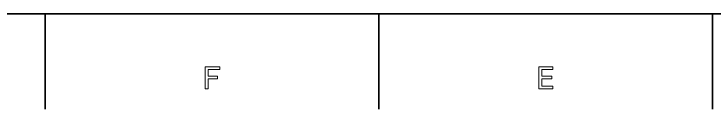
# Model space of a CAD drawing. Extents: x 0 to 841, y 0 to 594.
# Drawn here: x 520.6 to 630.8, y 5 to 20 of the extents above; entities that cross this region are included whole.
import ezdxf

# ---------------------------------------------------------------- set-up
doc = ezdxf.new("R2010")
doc.units = 0

msp = doc.modelspace()

# ---------------------------------------------------------------- linework, layer by layer
at = {"color": 7, "lineweight": 35}
msp.add_line((20, 20), (821, 20), dxfattribs=at)
at = {"color": 7, "lineweight": 35, "ltscale": 0.375}
for p, q in [((525.5, 20), (525.5, 5)), ((578, 20), (578, 5)), ((630.5, 20), (630.5, 5))]:
    msp.add_line(p, q, dxfattribs=at)
at = {"color": 7, "lineweight": 13}
for points in [[(550.716125, 8.166786), (551.185181, 8.166786), (551.185181, 9.775576), (552.657776, 9.775576), (552.657776, 10.194164), (551.185181, 10.194164), (551.185181, 11.243155), (552.995667, 11.243155), (552.995667, 11.666786), (550.716125, 11.666786)], [(603.190918, 8.166786), (605.409973, 8.166786), (605.409973, 8.590417), (603.654907, 8.590417), (603.654907, 9.775576), (605.218323, 9.775576), (605.218323, 10.194164), (603.654907, 10.194164), (603.654907, 11.243155), (605.369629, 11.243155), (605.369629, 11.666786), (603.190918, 11.666786)]]:
    msp.add_lwpolyline(points, close=True, dxfattribs=at)

doc.saveas('drawing.dxf')
